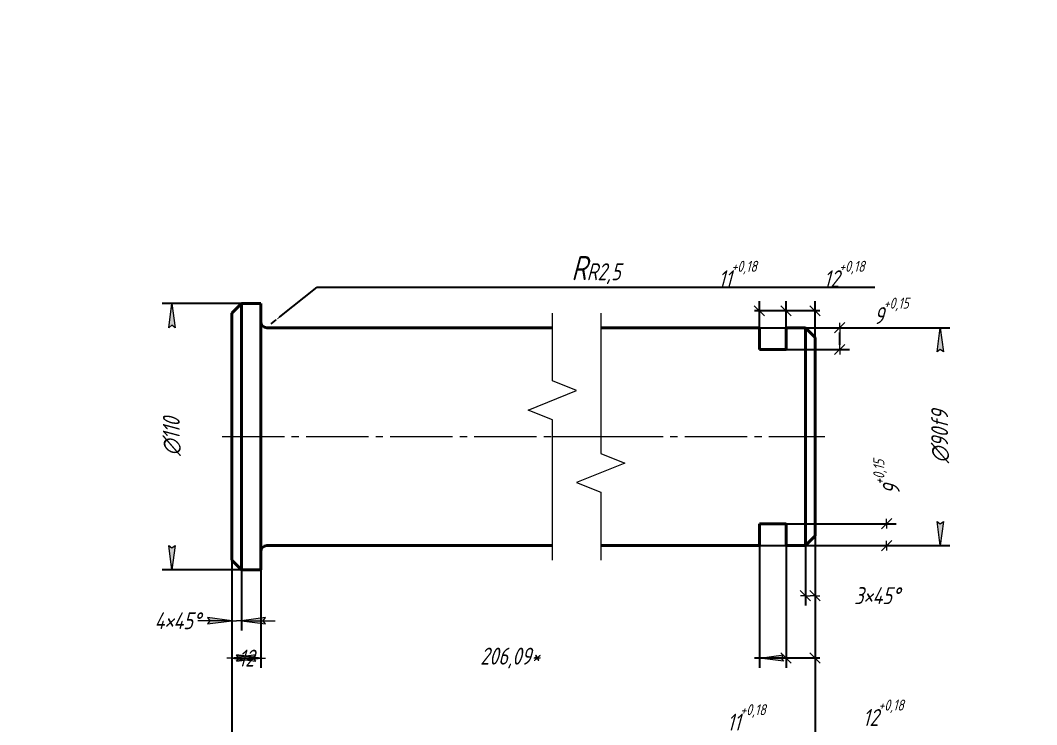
# Model space of a CAD drawing. Header units: millimetres. Extents: x 0 to 210, y 0 to 297.
# Drawn here: x 0 to 210, y 151.5 to 297 of the extents above; entities that cross this region are included whole.
import ezdxf

# ---------------------------------------------------------------- set-up
doc = ezdxf.new("R2010")
doc.units = ezdxf.units.MM
for name, pattern in [('K5LT_AXLED', [17.375, 12.875, -1.5, 1.5, -1.5]), ('K5LT_BASIC', [0]), ('K5LT_THIN', [0]), ('K5LT_THIN_INCLUDED_TO_HATCHING', [0])]:
    doc.linetypes.add(name, pattern=pattern)
doc.layers.add('Системный слой', color=7, linetype='Continuous')
doc.styles.add('KDIMTEXTSTYLE', font='GOST_AU.SHX', dxfattribs={"width": 0.96, "oblique": 15, "height": 5})
doc.dimstyles.new('KDIMSTYLE (0.50)', dxfattribs={"dimtxt": 5, "dimasz": 1, "dimexe": 2, "dimexo": 0.0625, "dimgap": 1, "dimtad": 1, "dimlfac": 2, "dimtxsty": 'KDIMTEXTSTYLE', "dimsah": 1, "dimcen": 0.09, "dimdle": 1, "dimadec": 0, "dimazin": 0, "dimtfac": 0.667, "dimtmove": 0, "dimatfit": 3, "dimfxl": 1, "dimtvp": 1, "dimtolj": 1, "dimtzin": 0, "dimarcsym": 0})

# ---------------------------------------------------------------- blocks, each defined once
blk = doc.blocks.new('U0')
at = {"layer": 'Системный слой', "color": 150, "linetype": 'K5LT_BASIC', "lineweight": 40, "true_color": 0x0080ff}
for p, q in [((109.9275768206236, 233.5), (50.92757682062364, 233.5)), ((152.720856812165, 233.5), (119.9275768206236, 233.5)), ((162.220856812165, 233.5), (158.220856812165, 233.5))]:
    blk.add_line(p, q, dxfattribs=at)
blk = doc.blocks.new('U1')
at = {"layer": 'Системный слой', "color": 150, "linetype": 'K5LT_BASIC', "lineweight": 40, "true_color": 0x0080ff}
for p, q in [((109.9275768206236, 188.5), (50.92757682062364, 188.5)), ((152.720856812165, 188.5), (119.9275768206236, 188.5)), ((162.220856812165, 188.5), (158.220856812165, 188.5))]:
    blk.add_line(p, q, dxfattribs=at)
blk = doc.blocks.new('U2')
at = {"layer": 'Системный слой', "color": 30, "linetype": 'K5LT_AXLED', "lineweight": 18, "true_color": 0xff8000}
for p, q in [((41.67757682062364, 211), (109.9275768206236, 211)), ((109.9275768206236, 211), (119.9275768206236, 211)), ((119.9275768206236, 211), (166.220856812165, 211))]:
    blk.add_line(p, q, dxfattribs=at)
blk = doc.blocks.new('KDIMARROW_01')
at = {"layer": 'Системный слой'}
blk.add_hatch(color=0, dxfattribs=at).paths.add_polyline_path([(-5, -0.6582624912261956), (0, 0), (-5, 0.658262491226197), (-4.5, 5.51091059616309e-16)])
at = {"layer": 'Системный слой', "color": 0, "linetype": 'K5LT_THIN', "lineweight": 18}
for p, q in [((-4.5, 5.51091059616309e-16), (-5, 0.658262491226197)), ((-5, 0.658262491226197), (0, 0)), ((0, 0), (-5, -0.6582624912261956)), ((-5, -0.6582624912261956), (-4.5, 5.51091059616309e-16)), ((0, 0), (-1, 0))]:
    blk.add_line(p, q, dxfattribs=at)
blk = doc.blocks.new('KDIMARROW_02')
at = {"layer": 'Системный слой'}
blk.add_hatch(color=0, dxfattribs=at).paths.add_polyline_path([(4.5, -5.51091059616309e-16), (5, 0.6582624912261956), (0, 0), (5, -0.658262491226197)])
at = {"layer": 'Системный слой', "color": 0, "linetype": 'K5LT_THIN', "lineweight": 18}
for p, q in [((0, 0), (-1, 0)), ((5, 0.6582624912261956), (0, 0)), ((0, 0), (5, -0.658262491226197)), ((0, 0), (7, -8.572527594031472e-16)), ((4.5, -5.51091059616309e-16), (5, 0.6582624912261956)), ((5, -0.658262491226197), (4.5, -5.51091059616309e-16))]:
    blk.add_line(p, q, dxfattribs=at)
blk = doc.blocks.new('KDIMARROW_13')
at = {"layer": 'Системный слой', "color": 0, "linetype": 'K5LT_THIN', "lineweight": 18}
for p, q in [((-1.060500025749206, 1.060500025749207), (1.060500025749206, -1.060500025749207)), ((0, 0), (-1, 0)), ((0, 0), (1, -1.224646799147353e-16))]:
    blk.add_line(p, q, dxfattribs=at)
blk = doc.blocks.new('KDIMARROW_00')
at = {"layer": 'Системный слой', "color": 0, "linetype": 'K5LT_THIN', "lineweight": 18}
blk.add_line((0, 0), (-1, 0), dxfattribs=at)
blk = doc.blocks.new('U23')
at = {"layer": 'Системный слой', "color": 7, "linetype": 'K5LT_THIN_INCLUDED_TO_HATCHING', "lineweight": 18}
for p, q in [((109.9275768206236, 222.5), (109.9275768206236, 236.5)), ((104.9275768206236, 216.5), (114.9275768206236, 220.5)), ((114.9275768206236, 220.5), (109.9275768206236, 222.5)), ((109.9275768206236, 214.5), (104.9275768206236, 216.5)), ((109.9275768206236, 185.5), (109.9275768206236, 214.5))]:
    blk.add_line(p, q, dxfattribs=at)
blk = doc.blocks.new('U24')
at = {"layer": 'Системный слой', "color": 7, "linetype": 'K5LT_THIN_INCLUDED_TO_HATCHING', "lineweight": 18}
for p, q in [((119.9275768206236, 236.5), (119.9275768206236, 207.5)), ((119.9275768206236, 207.5), (124.9275768206236, 205.5)), ((124.9275768206236, 205.5), (114.9275768206236, 201.5)), ((114.9275768206236, 201.5), (119.9275768206236, 199.5)), ((119.9275768206236, 199.5), (119.9275768206236, 185.5))]:
    blk.add_line(p, q, dxfattribs=at)

msp = doc.modelspace()

# ---------------------------------------------------------------- linework, layer by layer
at = {"layer": 'Системный слой', "color": 150, "linetype": 'K5LT_BASIC', "lineweight": 40, "true_color": 0x0080ff}
for p, q in [((45.67757682062364, 238.5), (43.67757682062364, 236.5)), ((49.67757682062364, 238.5), (45.67757682062364, 238.5)), ((45.67757682062364, 183.5), (45.67757682062364, 238.5)), ((49.67757682062364, 183.5), (49.67757682062364, 238.5)), ((43.67757682062364, 185.5), (43.67757682062364, 236.5)), ((152.720856812165, 229), (152.720856812165, 233.5)), ((158.220856812165, 229), (158.220856812165, 233.5)), ((162.220856812165, 233.5), (164.220856812165, 231.5)), ((162.220856812165, 188.5), (162.220856812165, 233.5)), ((164.220856812165, 190.5), (164.220856812165, 231.5)), ((158.220856812165, 229), (152.720856812165, 229)), ((152.720856812165, 188.5), (152.720856812165, 193)), ((158.220856812165, 193), (152.720856812165, 193)), ((158.220856812165, 188.5), (158.220856812165, 193)), ((162.220856812165, 188.5), (164.220856812165, 190.5)), ((45.67757682062364, 183.5), (43.67757682062364, 185.5)), ((49.67757682062364, 183.5), (45.67757682062364, 183.5))]:
    msp.add_line(p, q, dxfattribs=at)
for centre, start, end in [((50.92757682062364, 234.75), 180.0000000000008, 270), ((50.92757682062364, 187.25), 90, 179.9999999999992)]:
    msp.add_arc(centre, 1.250000000000018, start, end, dxfattribs=at)

# ---------------------------------------------------------------- block references
at = {"layer": 'Системный слой'}
for name in ['U23', 'U24', 'U0', 'U2', 'U1']:
    msp.add_blockref(name, (0, 0), dxfattribs=at)

# ---------------------------------------------------------------- dimensions: what is measured, and where the dimension line sits
at = {"layer": 'Системный слой', "color": 7}
for base, p1, p2, location, override in [((152.720856812165, 236.9867218855815), (158.220856812165, 229), (152.720856812165, 229), (148.200856812165, 244.5959884143165), {"dimexo": 0, "dimtoh": 1, "dimpost": '\\H3.5;\\W0.965;\\Q15;\\Q15;\\H3.5;\\W0.965;\\Q15;<>\\H0.65x;\\S+0,18^;\\H1.5x;\\H3.5;\\W0.965;\\Q15;\\Q15;', "dimblk1": 'KDIMARROW_13', "dimblk2": 'KDIMARROW_13', "dimse1": 0, "dimse2": 0, "dimclrt": 7, "dimtmove": 1, "dimtolj": 1}), ((158.220856812165, 236.9867218855815), (164.220856812165, 227.5), (158.220856812165, 229), (170.215856812165, 244.5959884143165), {"dimexo": 0, "dimtoh": 1, "dimpost": '\\H3.5;\\W0.965;\\Q15;\\Q15;\\H3.5;\\W0.965;\\Q15;<>\\H0.65x;\\S+0,18^;\\H1.5x;\\H3.5;\\W0.965;\\Q15;\\Q15;', "dimblk1": 'KDIMARROW_13', "dimblk2": 'KDIMARROW_13', "dimse1": 0, "dimse2": 0, "dimclrt": 7, "dimtmove": 1, "dimtolj": 1}), ((43.67757682062364, 172.9767722843839), (45.67757682062364, 238.5), (43.67757682062364, 236.5), (32.45667056299425, 172.9767722843839), {"dimexo": 0, "dimpost": '\\H3.5;\\W0.965;\\Q15;<>\\H3.5;\\W0.965;\\Q15;\\Q15;\\Q15;×\\Q15;45\\Q15;°\\Q15;', "dimblk1": 'KDIMARROW_02', "dimblk2": 'KDIMARROW_02', "dimse1": 0, "dimse2": 0, "dimclrt": 7, "dimtolj": 1}), ((164.220856812165, 146.5037495919139), (43.67757682062364, 204.2383861421919), (164.220856812165, 209.9443569428766), (103.9492168163943, 146.5037495919139), {"dimexo": 0, "dimpost": '\\H3.5;\\W0.965;\\Q15;<>', "dimblk1": 'KDIMARROW_01', "dimblk2": 'KDIMARROW_01', "dimse1": 0, "dimse2": 0, "dimclrt": 7, "dimtolj": 1}), ((152.720856812165, 165.2529105046141), (158.220856812165, 192), (152.720856812165, 192), (150.0302841942738, 153.0050045724359), {"dimexo": 0, "dimtoh": 1, "dimpost": '\\H3.5;\\W0.965;\\Q15;\\Q15;\\H3.5;\\W0.965;\\Q15;<>\\H0.65x;\\S+0,18^;\\H1.5x;\\H3.5;\\W0.965;\\Q15;\\Q15;', "dimblk1": 'KDIMARROW_00', "dimblk2": 'KDIMARROW_00', "dimse1": 0, "dimse2": 0, "dimclrt": 7, "dimtmove": 1, "dimtolj": 1}), ((43.67757682062364, 165.2529105046141), (49.67757682062364, 186), (43.67757682062364, 187.9641826841795), (46.67757682062364, 165.2529105046141), {"dimexo": 0, "dimpost": '\\H3.5;\\W0.965;\\Q15;<>', "dimblk1": 'KDIMARROW_02', "dimblk2": 'KDIMARROW_02', "dimse1": 0, "dimse2": 0, "dimclrt": 7, "dimtolj": 1}), ((49.67757682062364, 165.2529105046141), (152.720856812165, 188.5), (49.67757682062364, 186), (101.1992168163943, 165.2529105046141), {"dimexo": 0, "dimpost": '\\H3.5;\\W0.965;\\Q15;<>\\H3.5;\\W0.965;\\Q15;\\Q15;*', "dimblk1": 'KDIMARROW_01', "dimblk2": 'KDIMARROW_01', "dimse1": 0, "dimse2": 0, "dimclrt": 7, "dimtolj": 1}), ((158.220856812165, 165.2529105046141), (164.220856812165, 186.5), (158.220856812165, 185), (178.3124596137555, 153.9570754252078), {"dimexo": 0, "dimtoh": 1, "dimpost": '\\H3.5;\\W0.965;\\Q15;<>\\H0.65x;\\S+0,18^;\\H1.5x;', "dimblk1": 'KDIMARROW_13', "dimblk2": 'KDIMARROW_13', "dimse1": 0, "dimse2": 0, "dimclrt": 7, "dimtmove": 1, "dimtolj": 1})]:
    msp.add_linear_dim(base=base, p1=p1, p2=p2, location=location, dimstyle='KDIMSTYLE (0.50)', override=override, dxfattribs=at).render()
msp.add_radius_dim(center=(51.85949908767913, 234.3330791608042), radius=1.2500000000000324, location=(61.32897045794581, 241.9042472195844), dimstyle='KDIMSTYLE (0.50)', override={"dimtih": 1, "dimtoh": 1, "dimpost": '\\H3.5;\\W0.965;\\Q15;R<>', "dimblk2": 'KDIMARROW_01', "dimclrt": 7, "dimtmove": 1, "dimtolj": 1}, dxfattribs=at).render()
for base, p1, p2, location, override in [((169.2965985706123, 233.5), (158.220856812165, 229), (158.220856812165, 233.5), (179.9791262406858, 236.9867218855815), {"dimexo": 0, "dimtoh": 1, "dimpost": '\\H3.5;\\W0.965;\\Q15;\\Q15;\\H3.5;\\W0.965;\\Q15;<>\\H0.65x;\\S+0,15^;\\H1.5x;\\H3.5;\\W0.965;\\Q15;\\Q15;', "dimblk1": 'KDIMARROW_13', "dimblk2": 'KDIMARROW_13', "dimse1": 0, "dimse2": 0, "dimclrt": 7, "dimtmove": 1, "dimtolj": 1}), ((31.31553746120767, 238.5), (45.67757682062364, 183.5), (45.67757682062364, 238.5), (31.31553746120767, 211), {"dimexo": 0, "dimpost": '\\H3.5;\\W0.965;\\Q15;∅<>', "dimblk1": 'KDIMARROW_01', "dimblk2": 'KDIMARROW_01', "dimse1": 0, "dimse2": 0, "dimclrt": 7, "dimtolj": 1}), ((190.0682685841971, 233.5), (152.220856812165, 188.5), (152.220856812165, 233.5), (190.0682685841971, 211), {"dimexo": 0, "dimpost": '\\H3.5;\\W0.965;\\Q15;∅<>\\H3.5;\\W0.965;\\Q15;\\Q15;f9', "dimblk1": 'KDIMARROW_01', "dimblk2": 'KDIMARROW_01', "dimse1": 0, "dimse2": 0, "dimclrt": 7, "dimtolj": 1}), ((178.9791262406858, 193), (158.220856812165, 188.5), (158.220856812165, 193), (178.9791262406858, 202.6537570571899), {"dimexo": 0, "dimpost": '\\H3.5;\\W0.965;\\Q15;\\Q15;\\H3.5;\\W0.965;\\Q15;<>\\H0.65x;\\S+0,15^;\\H1.5x;\\H3.5;\\W0.965;\\Q15;\\Q15;', "dimblk1": 'KDIMARROW_13', "dimblk2": 'KDIMARROW_13', "dimse1": 0, "dimse2": 0, "dimclrt": 7, "dimtolj": 1})]:
    msp.add_linear_dim(base=base, p1=p1, p2=p2, angle=90, location=location, dimstyle='KDIMSTYLE (0.50)', override=override, dxfattribs=at).render()
msp.add_linear_dim(base=(162.220856812165, 178.1479175397031), p1=(164.220856812165, 190.5), p2=(162.220856812165, 188.5), location=(176.9628565909126, 178.1479175397031), text='\\H3.5;\\W0.965;\\Q15;\\H3.5;\\W0.965;\\Q15;\\Q15;3\\H3.5;\\W0.965;\\Q15;\\Q15;\\Q15;×\\Q15;45\\Q15;°\\Q15;', dimstyle='KDIMSTYLE (0.50)', override={"dimexo": 0, "dimblk1": 'KDIMARROW_13', "dimblk2": 'KDIMARROW_13', "dimse1": 0, "dimse2": 0, "dimclrt": 7, "dimtolj": 1}, dxfattribs=at).render()

doc.saveas('drawing.dxf')
